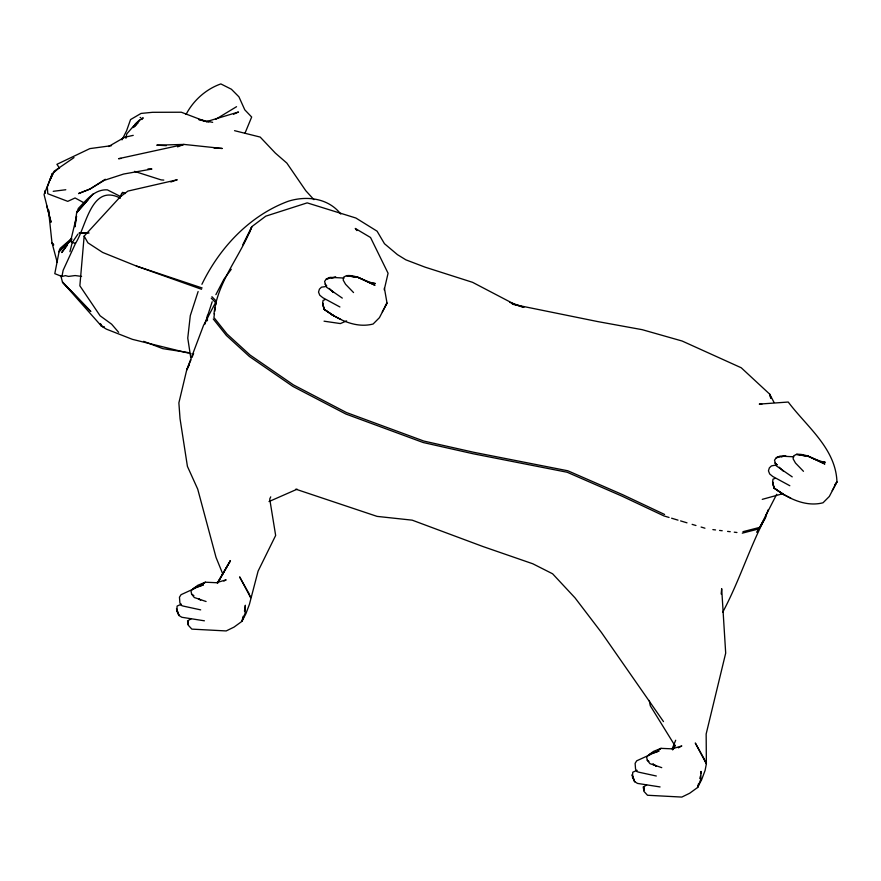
<?xml version="1.0" encoding="UTF-8"?>
<svg xmlns="http://www.w3.org/2000/svg" width="881" height="881" viewBox="0 0 881 881"><rect width="100%" height="100%" fill="white"/><g stroke="black" fill="none" stroke-linecap="round" stroke-linejoin="round"><path stroke-width="1.32" d="M207.409 320.706L207.431 315.299M757.043 532.245L765.589 517.125L765.655 514.46M52.023 175.286L52.067 173.876L59.258 167.886M700.836 773.628L701.001 771.393L700.769 779.443L697.565 787.515L689.647 793.263L681.828 797.074L647.491 795.257L643.769 791.171L643.868 787.328L643.835 790.378L643.196 786.986L646.654 785.07M170.837 181.993L177.213 179.768L127.899 191.089L120.312 196.782L84.158 236.119L79.863 285.807L100.115 315.794L111.612 324.175L118.638 332.313M721.176 594.025L721.682 588.673L725.691 653.14L706.155 734.005L706.375 763.849L705.086 770.457L701.595 779.795L697.565 787.515L698.523 783.694M74.863 226.318L76.636 212.739L78.376 208.368C86.591 199.987 94.52 189.195 107.328 189.844L120.719 196.606M213.995 313.933C217.354 281.656 240.425 256.217 251.823 226.648L265.787 216.153L307.183 202.872L355.869 218.014L377.09 231.185L384.468 243.707L397.441 254.642L405.877 259.84L425.038 267.141L472.568 282.327L515.055 304.562L522.84 307.194M214.468 313.746L213.918 317.523L227.045 334.009L250.039 355.01L293.505 384.942L346.486 412.55L423.849 441.062L473.824 452.305L567.827 470.784L622.57 494.648L664.582 514.46M214.843 311.224L215.393 307.436M215.757 304.914L216.308 301.137L211.903 296.71M74.995 226.802L76.548 216.407L70.7 240.854L72.209 242.55L75.568 243.244C86.382 226.571 91.172 182.984 120.422 198.192M125.928 138.306L126.776 133.89L133.438 126.214L137.832 123.307M71.669 238.432L60.227 248.31L59.412 249.94L54.798 273.661L61.956 276.502L63.124 270.335L75.568 243.244M69.94 251.658L72.209 242.55L77.913 234.115M243.178 616.282L241.901 621.38L233.994 627.129L226.175 630.939L191.838 629.122L188.105 625.036L188.215 621.193L188.182 624.244L187.543 620.863L190.99 618.936M244.466 611.172L245.336 605.258L245.105 613.308L241.901 621.38L245.931 613.661L249.422 604.322L258.089 571.141L275.654 535.461L269.729 499.042L270.731 496.862M699.8 778.584L700.439 776.029M384.215 289.882L388.069 273.253L370.538 237.507L355.252 228.432L356.893 230.602M70.7 240.854L71.328 238.63L61.769 252.528L67.209 245.37M120.631 196.232L121.314 194.029M198.126 291.523L190.296 315.64L187.752 338.084L190.703 357.334M204.866 324.23L212.178 301.743M52.067 173.876L47.332 186.97L47.783 193.743L67.76 201.353L75.083 197.961L84.686 203.192M768.287 509.614L764.928 518.579L758.959 528.864L742.298 533.159M249.29 232.969L251.823 226.648L242.804 244.753M52.739 174.13L49.832 180.385L54.248 171.156L74.015 157.611M672.115 748.993L675.683 740.238M244.962 133.284L251.669 117.03L244.786 109.828L238.927 96.822L231.395 89.234L220.856 83.926C206.033 89.069 193.28 100.533 186.056 114.453M190.968 359.844L186.717 369.943L178.876 402.87L180.032 418.629L187.422 466.379L197.718 489.131L216.032 557.409L222.783 573.983L217.42 583.332M192.025 357.323L193.611 353.534M776.679 494.296L758.959 528.864M722.662 612.295C739.225 581.581 749.423 547.861 765.589 517.125M122.007 139.87L126.589 130.762L130.553 119.574L141.048 113.429L152.567 112.305L181.321 112.228L204.987 121.237M189.184 365.053L186.717 369.943L203.489 325.485L216.308 301.137M201.914 284.288C219.567 247.715 249.609 215.592 288.197 201.275C306.588 195.439 328.338 198.06 340.771 214.061M215.889 294.639L223.939 279.244L231.24 269.3M382.299 311.852L387.023 303.108L384.38 288.01M832.226 490.607L836.95 481.863C835.805 448.407 806.743 426.701 788.242 402.033L759.29 404.104L761.856 404.17M672.798 749.709L675.287 745.205L672.61 749.72M756.999 532.102L759.62 527.4L742.958 531.695M222.783 573.983L230.437 560.613L217.618 582.451M217.486 583.211L230.437 560.613M132.965 127.646L135.355 123.847L139.561 119.959M51.34 176.365L44.05 194.492L51.054 222.221L46.671 205.702M385.404 305.289L387.023 303.108L379.414 317.689L373.104 324.021C355.55 328.569 337.93 319.473 324.087 309.264L322.688 303.251L323.063 300.399L325.056 299.661M834.527 485.145L836.95 481.863L829.329 496.455L823.03 502.776C805.476 507.324 787.856 498.228 774.014 488.019L772.615 482.006L772.989 479.154L774.983 478.427M141.885 119.552L143.207 117.79L140.531 119.508L133.989 126.963L135.971 125.212M69.544 242.308L71.879 239.236M121.589 193.611L122.668 192.289L122.944 193.016M88.1 199.69L76.636 212.739L93.397 193.666M71.504 239.136L58.906 251.746L71.438 239.335M121.556 139.44L123.604 137.832M105.291 179.25L89.994 189.041L78.607 193.545L89.994 189.041L104.277 180.33L123.67 174.031L151.906 169.042L147.964 168.91M203.214 583.585L205.427 582.22L216.352 582.704L226.153 579.83L223.862 581.075M657.777 750.403L661.08 748.354L672.005 748.839L681.806 745.965L678.381 747.837M215.559 119.409L236.56 106.689M201.099 584.753L205.427 582.22L197.851 585.259L192.917 588.893L191.023 591.041L191.595 594.08L194.316 597.527L206.088 601.514M657.843 750.26L661.08 748.354L653.515 751.394L648.57 755.028L646.676 757.175L647.249 760.215L649.98 763.662L661.752 767.648M108.561 146.521L124.518 137.315L133.24 135.355M194.602 588.464L181.057 594.675L179.46 597.197L179.9 602.879L181.178 605.379L182.962 606.018L200.67 609.872M650.266 754.599L636.71 760.81L635.124 763.331L635.553 769.014L636.842 771.514L638.626 772.152L656.323 776.007M269.002 501.553L297.128 489.197M233.597 114.244L238.487 112.008L206.231 121.721L208.797 121.963M181.464 604.201L177.103 606.062L176.784 610.973L178.986 615.489L181.827 617.273L204.414 620.808M637.128 770.335L632.767 772.197L632.437 777.108L634.639 781.623L637.492 783.407L660.078 786.942M346.618 320.904L340.374 323.569L324.054 321.18M177.566 146.863L183.953 144.418L222.243 148.471L214.061 148.063M777.053 464.816L771.404 465.928L769.355 467.888L768.452 470.839L769.686 473.967L772.736 476.467L789.828 485.728M762.252 499.362L783.264 493.569M61.956 276.502L65.48 275.621L68.465 276.425L75.138 275.555L81.57 276.403M329.45 278.22L326.399 278.914L324.593 281.446L326.245 286.997L342.302 298.108M779.377 456.986L776.315 457.668L774.509 460.201L776.172 465.752L792.228 476.874M328.767 278.462L326.399 278.914L330.111 277.35L343.953 278.044M331.146 278.022L335.892 277.13L330.463 278M778.694 457.217L776.315 457.668L780.037 456.105L793.88 456.799M781.073 456.776L785.819 455.884L780.39 456.754M324.913 286.677L321.477 287.173L319.429 289.133L318.526 292.085L319.759 295.212L322.82 297.712L339.912 306.973M111.535 145.651L89.851 148.614L56.924 164.318L59.534 168.205M53.212 191.309L65.8 189.745M79.312 232.859L88.034 232.628M79.169 233.168L89.069 232.991M121.215 158.415L118.55 158.69L183.953 144.418L156.785 145.178L166.333 145.662M163.811 180.087L161.179 179.911L134.496 171.366M712.861 529.613L715.537 529.933M719.546 530.417L722.222 530.736M727.574 531.386L730.25 531.706M734.269 532.19L736.945 532.509M512.379 304.22L597.703 321.576L642.216 329.681L682.125 341.024L741.229 367.762L769.686 394.137L774.058 402.474M370.174 282.779L375.328 283.528C365.318 282.173 356.981 274.465 346.552 275.643L343.733 277.063L343.183 280.081L345.55 284.266L353.556 292.558M820.09 461.534L825.255 462.283C815.244 460.928 806.908 453.219 796.479 454.398L793.66 455.818L793.109 458.836L795.477 463.032L803.472 471.313M187.95 352.521L162.853 348.656L143.636 341.332M212.662 122.349L198.588 119.442L203.687 120.961M191.144 353.788L132.414 339.35L106.403 329.142L101.425 326.069L62.485 282.107L60.734 275.544M234.544 130.674L260.192 137.073L275.357 153.107L286.843 163.084L305.762 190.681L313.922 199.657M104.046 326.84L101.425 326.069L100.28 323.668M669.053 517.455L663.922 515.914L621.909 496.113L567.166 472.249L473.163 453.77L423.188 442.526L345.826 414.015L292.844 386.407L249.378 356.475L226.384 335.474L213.257 318.977M671.608 518.215L678.018 520.142M680.584 520.902L686.993 522.829M692.125 524.36L695.968 525.517M701.1 527.047L704.943 528.204M295.763 489.175L377.09 516.387L412.209 520.164L483.03 546.561L532.829 563.785L552.618 573.806L575.029 597.869L601.448 632.503L663.492 721.594M84.158 236.119L87.902 242.815L102.67 252.451L136.401 266.051L202.145 287.977M509.692 302.359L523.975 307.249M136.401 266.051L201.551 289.276M103.98 326.983L101.425 326.069L100.456 323.558M140.145 117.426L140.773 117.669M781.128 493.206L790.753 498.128M331.212 314.451L340.826 319.374M653.162 764.179L656.367 766.25L652.942 763.981M198.577 598.739L200.703 600.115L198.423 598.606M191.595 594.08L193.875 595.589M647.249 760.215L648.912 761.415M125.201 193.556L123.725 192.499M779.256 467.205L783.396 471.236M329.329 288.45L333.481 292.481L331.608 290.631M776.855 464.772L774.983 462.932L776.69 464.639M325.056 284.178L326.763 285.885M211.231 298.174L215.647 302.59M674.075 744.269L650.277 705.725L649.264 700.472M771.018 398.025L769.686 394.137L770.655 398.102M57.232 262.417L51.979 242.738L48.477 209.92L49.226 215.25M44.931 190.714L45.46 193.192M196.133 587.22L192.917 588.893L203.368 584.896L196.133 587.22M651.797 753.354L648.57 755.028L659.032 751.03L651.797 753.354M350.528 276.083L346.552 275.643L356.067 277.306L350.528 276.083M800.455 454.838L796.479 454.398L805.994 456.061L800.455 454.838M824.715 463.935L806.776 455.543L824.715 463.935M374.788 285.18L356.849 276.788L374.788 285.18M783.749 494.56L774.014 488.019L772.615 482.006L774.014 488.019L783.749 494.56M333.822 315.794L324.087 309.264L322.688 303.251L324.087 309.264L333.822 315.794M90.71 311.378L62.485 282.107L90.71 311.378M53.653 244.852L51.979 242.738L53.62 244.874M704.249 759.037L695.285 743.002L706.375 763.849L704.249 759.037M248.585 592.902L239.621 576.868L250.722 597.714L248.585 592.902M634.639 781.623L632.184 774.917L634.639 781.623M178.986 615.489L176.519 608.782L178.986 615.489"/></g></svg>
